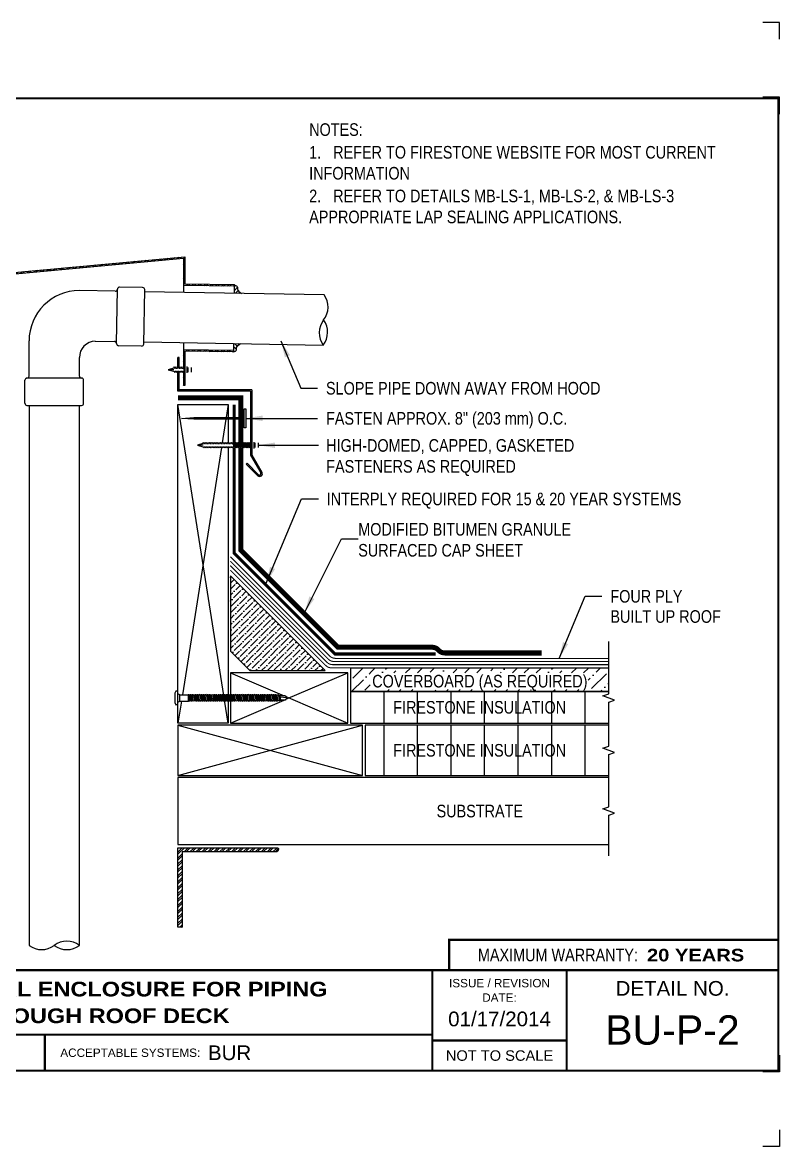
# Model space of a CAD drawing. Header units: inches. Extents: x -556 to -536, y -4.9 to 11.8.
# Drawn here: x -547.25 to -535.97, y -4.95 to 11.81 of the extents above; entities that cross this region are included whole.
import ezdxf
from ezdxf.enums import TextEntityAlignment as Align

# ---------------------------------------------------------------- set-up
doc = ezdxf.new("R2010")
doc.units = ezdxf.units.IN
doc.header["$MEASUREMENT"] = 0
doc.layers.get('0').update_dxf_attribs({"linetype": 'CONTINUOUS'})
doc.layers.get('DEFPOINTS').update_dxf_attribs({"linetype": 'CONTINUOUS'})
for name, color, linetype in [('FSBP-ACCESSORY-FIRESTONE', 7, 'CONTINUOUS'), ('FSBP-ACCESSORY-OTHER', 7, 'CONTINUOUS'), ('FSBP-ANNO-LABEL', 7, 'CONTINUOUS'), ('FSBP-ANNO-NOTE', 7, 'CONTINUOUS'), ('FSBP-COVERBOARD_CANT', 46, 'CONTINUOUS'), ('FSBP-INSULATION', 7, 'CONTINUOUS'), ('FSBP-MEMBRANE', 7, 'CONTINUOUS'), ('FSBP-SEALANTS', 1, 'CONTINUOUS'), ('FSBP-SUBSTRATE-GENERIC', 9, 'CONTINUOUS'), ('FSBP-TTLB', 7, 'CONTINUOUS'), ('FSBP-TTLB-BORDER', 7, 'CONTINUOUS'), ('FSBP-TTLB-TEXT', 7, 'CONTINUOUS'), ('FSBP-WOOD', 7, 'CONTINUOUS')]:
    doc.layers.add(name, color=color, linetype=linetype)
doc.styles.add('ARIAL', font='arial.ttf')
doc.styles.add('ARIAL_BOLD', font='')
doc.styles.add('ARIAL_NAR', font='ARIALN.TTF')
doc.styles.get('ARIAL_BOLD').set_extended_font_data('Arial Black')
doc.dimstyles.new('FSBP-LEADER', dxfattribs={"dimtxt": 0.1875, "dimasz": 0.25, "dimexe": 0.0625, "dimexo": 0.125, "dimgap": 0.125, "dimtad": 0, "dimtih": 1, "dimtoh": 1, "dimdec": 4, "dimzin": 0, "dimdsep": 46, "dimlunit": 4, "dimtxsty": 'ARIAL_NAR', "dimcen": 0.09375, "dimclrd": 256, "dimclre": 256, "dimclrt": 256, "dimadec": 0, "dimazin": 0, "dimtfac": 1, "dimtdec": 4, "dimtofl": 0, "dimtmove": 0, "dimatfit": 3, "dimfxl": 0, "dimtolj": 1, "dimtzin": 0, "dimlwd": -1, "dimlwe": -1, "dimarcsym": 0})

# ---------------------------------------------------------------- blocks, each defined once
blk = doc.blocks.new('FSBP_AP_FASTENER_01')
at = {"layer": 'FSBP-ACCESSORY-FIRESTONE'}
for p, q in [((-0.125, 0.048), (-0.094, -0.014)), ((0.094, -0.014), (0.125, 0.048)), ((-0.094, -0.014), (-0.094, -0.264)), ((-0.094, -0.014), (0.094, -0.014)), ((-0.094, -0.264), (-0.07, -0.284)), ((-0.07, -0.316), (-0.07, -0.347)), ((0.07, -0.296), (0.07, -0.327)), ((0.094, -0.014), (0.094, -0.264)), ((-0.07, -0.379), (-0.07, -0.41)), ((-0.07, -0.442), (-0.07, -0.474)), ((-0.07, -0.505), (-0.07, -0.537)), ((-0.07, -0.568), (-0.07, -0.6)), ((-0.07, -0.631), (-0.07, -0.663)), ((0.07, -0.359), (0.07, -0.39)), ((0.07, -0.422), (0.07, -0.453)), ((0.07, -0.485), (0.07, -0.517)), ((0.07, -0.548), (0.07, -0.58)), ((0.07, -0.611), (0.07, -0.643)), ((-0.07, -0.694), (-0.07, -0.726)), ((-0.07, -0.758), (-0.07, -0.789)), ((-0.07, -0.821), (-0.07, -0.852)), ((-0.07, -0.884), (-0.07, -0.915)), ((-0.07, -0.947), (-0.07, -0.979)), ((0.07, -0.674), (0.07, -0.706)), ((0.07, -0.738), (0.07, -0.769)), ((0.07, -0.801), (0.07, -0.832)), ((0.07, -0.864), (0.07, -0.895)), ((0.07, -0.927), (0.07, -0.958)), ((0.07, -0.99), (0.07, -1.022)), ((-0.07, -1.01), (-0.07, -1.042)), ((-0.07, -1.073), (-0.07, -1.105)), ((-0.07, -1.136), (-0.07, -1.168)), ((-0.07, -1.2), (-0.07, -1.231)), ((-0.07, -1.263), (-0.07, -1.294)), ((-0.07, -1.326), (-0.07, -1.357)), ((0.07, -1.053), (0.07, -1.085)), ((0.07, -1.116), (0.07, -1.148)), ((0.07, -1.179), (0.07, -1.211)), ((0.07, -1.243), (0.07, -1.274)), ((0.07, -1.306), (0.07, -1.337)), ((-0.07, -1.389), (-0.07, -1.421)), ((-0.07, -1.452), (-0.07, -1.484)), ((-0.07, -1.515), (-0.07, -1.547)), ((-0.07, -1.578), (-0.07, -1.61)), ((-0.07, -1.641), (-0.07, -1.673)), ((0.07, -1.369), (0.07, -1.4)), ((0.07, -1.432), (0.07, -1.464)), ((0.07, -1.495), (0.07, -1.527)), ((0.07, -1.558), (0.07, -1.59)), ((0.07, -1.621), (0.07, -1.653)), ((-0.07, -1.705), (-0.07, -1.736)), ((-0.07, -1.768), (-0.07, -1.799)), ((-0.07, -1.831), (-0.07, -1.862)), ((-0.07, -1.894), (-0.07, -1.926)), ((-0.07, -1.957), (-0.07, -1.989)), ((0.07, -1.685), (0.07, -1.716)), ((0.07, -1.748), (0.07, -1.779)), ((0.07, -1.811), (0.07, -1.842)), ((0.07, -1.874), (0.07, -1.906)), ((0.07, -1.937), (0.07, -1.969)), ((0.07, -2), (0.07, -2.032)), ((-0.07, -2.02), (-0.07, -2.052)), ((-0.07, -2.083), (-0.07, -2.115)), ((-0.07, -2.147), (-0.07, -2.178)), ((-0.07, -2.21), (-0.07, -2.241)), ((-0.07, -2.273), (-0.07, -2.304)), ((-0.07, -2.336), (-0.07, -2.368)), ((0.07, -2.063), (0.07, -2.095)), ((0.07, -2.126), (0.07, -2.158)), ((0.07, -2.19), (0.07, -2.221)), ((0.07, -2.253), (0.07, -2.284)), ((0.07, -2.316), (0.07, -2.347)), ((-0.07, -2.399), (-0.07, -2.431)), ((-0.07, -2.462), (-0.07, -2.494)), ((-0.07, -2.525), (-0.07, -2.557)), ((-0.07, -2.589), (-0.07, -2.62)), ((-0.07, -2.652), (-0.07, -2.683)), ((0.07, -2.379), (0.07, -2.411)), ((0.07, -2.442), (0.07, -2.474)), ((0.07, -2.505), (0.07, -2.537)), ((0.07, -2.568), (0.07, -2.6)), ((0.07, -2.632), (0.07, -2.663)), ((-0.07, -2.715), (-0.07, -2.746)), ((-0.07, -2.778), (-0.07, -2.809)), ((-0.07, -2.841), (-0.07, -2.873)), ((-0.07, -2.904), (-0.07, -2.936)), ((-0.07, -2.967), (-0.07, -2.999)), ((-0.063, -3.155), (-0.063, -3.014)), ((0, -3.202), (0.025, -3.001)), ((0.062, -3.155), (0.062, -2.996)), ((0.07, -2.695), (0.07, -2.726)), ((0.07, -2.758), (0.07, -2.789)), ((0.07, -2.821), (0.07, -2.853)), ((0.07, -2.884), (0.07, -2.916)), ((0.07, -2.947), (0.07, -2.979)), ((0, -3.202), (-0.063, -3.155)), ((0.062, -3.155), (0, -3.202))]:
    blk.add_line(p, q, dxfattribs=at)
blk.add_lwpolyline([(0.188, 0.048, 0.125), (0.203, 0.111), (0.141, 0.142), (-0.141, 0.142), (-0.203, 0.111, 0.125), (-0.188, 0.048)], format="xyb", close=True, dxfattribs=at)
for points in [[(-0.109, -0.305), (-0.07, -0.284), (0.07, -0.264), (0.109, -0.274), (0.07, -0.296), (-0.07, -0.316)], [(-0.109, -0.369), (-0.07, -0.347), (0.07, -0.327), (0.109, -0.337), (0.07, -0.359), (-0.07, -0.379)], [(-0.109, -0.432), (-0.07, -0.41), (0.07, -0.39), (0.109, -0.4), (0.07, -0.422), (-0.07, -0.442)], [(-0.109, -0.495), (-0.07, -0.474), (0.07, -0.453), (0.109, -0.464), (0.07, -0.485), (-0.07, -0.505)], [(-0.109, -0.558), (-0.07, -0.537), (0.07, -0.517), (0.109, -0.527), (0.07, -0.548), (-0.07, -0.568)], [(-0.109, -0.621), (-0.07, -0.6), (0.07, -0.58), (0.109, -0.59), (0.07, -0.611), (-0.07, -0.631)], [(-0.109, -0.684), (-0.07, -0.663), (0.07, -0.643), (0.109, -0.653), (0.07, -0.674), (-0.07, -0.694)], [(-0.109, -0.747), (-0.07, -0.726), (0.07, -0.706), (0.109, -0.716), (0.07, -0.738), (-0.07, -0.758)], [(-0.109, -0.811), (-0.07, -0.789), (0.07, -0.769), (0.109, -0.779), (0.07, -0.801), (-0.07, -0.821)], [(-0.109, -0.874), (-0.07, -0.852), (0.07, -0.832), (0.109, -0.842), (0.07, -0.864), (-0.07, -0.884)], [(-0.109, -0.937), (-0.07, -0.915), (0.07, -0.895), (0.109, -0.906), (0.07, -0.927), (-0.07, -0.947)], [(-0.109, -1), (-0.07, -0.979), (0.07, -0.958), (0.109, -0.969), (0.07, -0.99), (-0.07, -1.01)], [(-0.109, -1.063), (-0.07, -1.042), (0.07, -1.022), (0.109, -1.032), (0.07, -1.053), (-0.07, -1.073)], [(-0.109, -1.126), (-0.07, -1.105), (0.07, -1.085), (0.109, -1.095), (0.07, -1.116), (-0.07, -1.136)], [(-0.109, -1.189), (-0.07, -1.168), (0.07, -1.148), (0.109, -1.158), (0.07, -1.179), (-0.07, -1.2)], [(-0.109, -1.252), (-0.07, -1.231), (0.07, -1.211), (0.109, -1.221), (0.07, -1.243), (-0.07, -1.263)], [(-0.109, -1.316), (-0.07, -1.294), (0.07, -1.274), (0.109, -1.284), (0.07, -1.306), (-0.07, -1.326)], [(-0.109, -1.379), (-0.07, -1.357), (0.07, -1.337), (0.109, -1.347), (0.07, -1.369), (-0.07, -1.389)], [(-0.109, -1.442), (-0.07, -1.421), (0.07, -1.4), (0.109, -1.411), (0.07, -1.432), (-0.07, -1.452)], [(-0.109, -1.505), (-0.07, -1.484), (0.07, -1.464), (0.109, -1.474), (0.07, -1.495), (-0.07, -1.515)], [(-0.109, -1.568), (-0.07, -1.547), (0.07, -1.527), (0.109, -1.537), (0.07, -1.558), (-0.07, -1.578)], [(-0.109, -1.631), (-0.07, -1.61), (0.07, -1.59), (0.109, -1.6), (0.07, -1.621), (-0.07, -1.641)], [(-0.109, -1.694), (-0.07, -1.673), (0.07, -1.653), (0.109, -1.663), (0.07, -1.685), (-0.07, -1.705)], [(-0.109, -1.758), (-0.07, -1.736), (0.07, -1.716), (0.109, -1.726), (0.07, -1.748), (-0.07, -1.768)], [(-0.109, -1.821), (-0.07, -1.799), (0.07, -1.779), (0.109, -1.789), (0.07, -1.811), (-0.07, -1.831)], [(-0.109, -1.884), (-0.07, -1.862), (0.07, -1.842), (0.109, -1.853), (0.07, -1.874), (-0.07, -1.894)], [(-0.109, -1.947), (-0.07, -1.926), (0.07, -1.906), (0.109, -1.916), (0.07, -1.937), (-0.07, -1.957)], [(-0.109, -2.01), (-0.07, -1.989), (0.07, -1.969), (0.109, -1.979), (0.07, -2), (-0.07, -2.02)], [(-0.109, -2.073), (-0.07, -2.052), (0.07, -2.032), (0.109, -2.042), (0.07, -2.063), (-0.07, -2.083)], [(-0.109, -2.136), (-0.07, -2.115), (0.07, -2.095), (0.109, -2.105), (0.07, -2.126), (-0.07, -2.147)], [(-0.109, -2.199), (-0.07, -2.178), (0.07, -2.158), (0.109, -2.168), (0.07, -2.19), (-0.07, -2.21)], [(-0.109, -2.263), (-0.07, -2.241), (0.07, -2.221), (0.109, -2.231), (0.07, -2.253), (-0.07, -2.273)], [(-0.109, -2.326), (-0.07, -2.304), (0.07, -2.284), (0.109, -2.295), (0.07, -2.316), (-0.07, -2.336)], [(-0.109, -2.389), (-0.07, -2.368), (0.07, -2.347), (0.109, -2.358), (0.07, -2.379), (-0.07, -2.399)], [(-0.109, -2.452), (-0.07, -2.431), (0.07, -2.411), (0.109, -2.421), (0.07, -2.442), (-0.07, -2.462)], [(-0.109, -2.515), (-0.07, -2.494), (0.07, -2.474), (0.109, -2.484), (0.07, -2.505), (-0.07, -2.525)], [(-0.109, -2.578), (-0.07, -2.557), (0.07, -2.537), (0.109, -2.547), (0.07, -2.568), (-0.07, -2.589)], [(-0.109, -2.641), (-0.07, -2.62), (0.07, -2.6), (0.109, -2.61), (0.07, -2.632), (-0.07, -2.652)], [(-0.109, -2.705), (-0.07, -2.683), (0.07, -2.663), (0.109, -2.673), (0.07, -2.695), (-0.07, -2.715)], [(-0.109, -2.768), (-0.07, -2.746), (0.07, -2.726), (0.109, -2.736), (0.07, -2.758), (-0.07, -2.778)], [(-0.109, -2.831), (-0.07, -2.809), (0.07, -2.789), (0.109, -2.8), (0.07, -2.821), (-0.07, -2.841)], [(-0.109, -2.894), (-0.07, -2.873), (0.07, -2.853), (0.109, -2.863), (0.07, -2.884), (-0.07, -2.904)], [(-0.1, -2.956), (-0.07, -2.936), (0.07, -2.916), (0.1, -2.927), (0.07, -2.947), (-0.07, -2.967)], [(-0.085, -3.009), (-0.07, -2.999), (0.07, -2.979), (0.085, -2.985), (0.07, -2.995), (-0.07, -3.015)]]:
    blk.add_lwpolyline(points, close=True, dxfattribs=at)
blk.add_lwpolyline([(-0.094, -0.264), (0.094, -0.264)], dxfattribs=at)
blk = doc.blocks.new('FSBP_AG_FASTENER_2')
at = {"layer": 'FSBP-ACCESSORY-FIRESTONE'}
for p, q in [((0.164, 0.047), (0, 0)), ((0, 0), (0.164, -0.047)), ((0.168, 0.082), (0.164, 0.047)), ((0.188, 0.047), (0.168, 0.082)), ((0.188, 0.047), (0.211, 0.047)), ((0.215, 0.082), (0.211, 0.047)), ((0.234, 0.047), (0.215, 0.082)), ((0.234, 0.047), (0.258, 0.047)), ((0.262, 0.082), (0.258, 0.047)), ((0.281, 0.047), (0.262, 0.082)), ((0.281, 0.047), (0.305, 0.047)), ((0.309, 0.082), (0.305, 0.047)), ((0.328, 0.047), (0.309, 0.082)), ((0.328, 0.047), (0.352, 0.047)), ((0.356, 0.082), (0.352, 0.047)), ((0.375, 0.047), (0.356, 0.082)), ((0.375, 0.047), (0.398, 0.047)), ((0.403, 0.082), (0.398, 0.047)), ((0.422, 0.047), (0.403, 0.082)), ((0.422, 0.047), (0.445, 0.047)), ((0.45, 0.082), (0.445, 0.047)), ((0.469, 0.047), (0.45, 0.082)), ((0.469, 0.047), (0.492, 0.047)), ((0.496, 0.082), (0.492, 0.047)), ((0.516, 0.047), (0.496, 0.082)), ((0.516, 0.047), (0.539, 0.047)), ((0.543, 0.082), (0.539, 0.047)), ((0.562, 0.047), (0.543, 0.082)), ((0.562, 0.047), (0.586, 0.047)), ((0.59, 0.082), (0.586, 0.047)), ((0.609, 0.047), (0.59, 0.082)), ((0.609, 0.047), (0.633, 0.047)), ((0.637, 0.082), (0.633, 0.047)), ((0.656, 0.047), (0.637, 0.082)), ((0.656, 0.047), (0.68, 0.047)), ((0.684, 0.082), (0.68, 0.047)), ((0.703, 0.047), (0.684, 0.082)), ((0.703, 0.047), (0.727, 0.047)), ((0.731, 0.082), (0.727, 0.047)), ((0.75, 0.047), (0.731, 0.082)), ((0.75, 0.047), (0.773, 0.047)), ((0.778, 0.082), (0.773, 0.047)), ((0.797, 0.047), (0.778, 0.082)), ((0.797, 0.047), (0.82, 0.047)), ((0.825, 0.082), (0.82, 0.047)), ((0.844, 0.047), (0.825, 0.082)), ((0.844, 0.047), (0.867, 0.047)), ((0.871, 0.082), (0.867, 0.047)), ((0.891, 0.047), (0.871, 0.082)), ((0.891, 0.047), (0.914, 0.047)), ((0.918, 0.082), (0.914, 0.047)), ((0.938, 0.047), (0.918, 0.082)), ((0.938, 0.047), (0.961, 0.047)), ((0.965, 0.082), (0.961, 0.047)), ((0.984, 0.047), (0.965, 0.082)), ((0.984, 0.047), (1.008, 0.047)), ((1.012, 0.082), (1.008, 0.047)), ((1.031, 0.047), (1.012, 0.082)), ((1.031, 0.047), (1.055, 0.047)), ((1.059, 0.082), (1.055, 0.047)), ((1.094, -0.082), (1.059, 0.082)), ((1.078, 0.047), (1.059, 0.082)), ((1.078, 0.047), (1.059, 0.082)), ((1.098, -0.047), (1.078, 0.047)), ((1.098, -0.047), (1.078, 0.047)), ((1.078, 0.047), (1.102, 0.047)), ((1.078, 0.047), (1.102, 0.047)), ((1.106, 0.082), (1.102, 0.047)), ((1.121, -0.047), (1.102, 0.047)), ((1.121, -0.047), (1.102, 0.047)), ((1.141, -0.082), (1.106, 0.082)), ((1.125, 0.047), (1.106, 0.082)), ((1.125, 0.047), (1.106, 0.082)), ((1.145, -0.047), (1.125, 0.047)), ((1.145, -0.047), (1.125, 0.047)), ((1.125, 0.047), (1.148, 0.047)), ((1.125, 0.047), (1.148, 0.047)), ((1.153, 0.082), (1.148, 0.047)), ((1.168, -0.047), (1.148, 0.047)), ((1.168, -0.047), (1.148, 0.047)), ((1.188, -0.082), (1.153, 0.082)), ((1.172, 0.047), (1.153, 0.082)), ((1.172, 0.047), (1.153, 0.082)), ((1.192, -0.047), (1.172, 0.047)), ((1.192, -0.047), (1.172, 0.047)), ((1.172, 0.047), (1.195, 0.047)), ((1.172, 0.047), (1.195, 0.047)), ((1.2, 0.082), (1.195, 0.047)), ((1.215, -0.047), (1.195, 0.047)), ((1.215, -0.047), (1.195, 0.047)), ((1.234, -0.082), (1.2, 0.082)), ((1.219, 0.047), (1.2, 0.082)), ((1.219, 0.047), (1.2, 0.082)), ((1.239, -0.047), (1.219, 0.047)), ((1.239, -0.047), (1.219, 0.047)), ((1.219, 0.047), (1.242, 0.047)), ((1.219, 0.047), (1.242, 0.047)), ((1.246, 0.082), (1.242, 0.047)), ((1.262, -0.047), (1.242, 0.047)), ((1.262, -0.047), (1.242, 0.047)), ((1.281, -0.082), (1.246, 0.082)), ((1.266, 0.047), (1.246, 0.082)), ((1.266, 0.047), (1.246, 0.082)), ((1.286, -0.047), (1.266, 0.047)), ((1.286, -0.047), (1.266, 0.047)), ((1.266, 0.047), (1.289, 0.047)), ((1.266, 0.047), (1.289, 0.047)), ((1.293, 0.082), (1.289, 0.047)), ((1.309, -0.047), (1.289, 0.047)), ((1.309, -0.047), (1.289, 0.047)), ((1.328, -0.082), (1.293, 0.082)), ((1.312, 0.047), (1.293, 0.082)), ((1.312, 0.047), (1.293, 0.082)), ((1.332, -0.047), (1.312, 0.047)), ((1.332, -0.047), (1.312, 0.047)), ((1.312, 0.047), (1.336, 0.047)), ((1.312, 0.047), (1.336, 0.047)), ((1.34, 0.082), (1.336, 0.047)), ((1.356, -0.047), (1.336, 0.047)), ((1.356, -0.047), (1.336, 0.047)), ((1.375, -0.082), (1.34, 0.082)), ((1.359, 0.047), (1.34, 0.082)), ((1.359, 0.047), (1.34, 0.082)), ((1.379, -0.047), (1.359, 0.047)), ((1.379, -0.047), (1.359, 0.047)), ((1.359, 0.047), (1.383, 0.047)), ((1.359, 0.047), (1.383, 0.047)), ((1.387, 0.082), (1.383, 0.047)), ((1.403, -0.047), (1.383, 0.047)), ((1.403, -0.047), (1.383, 0.047)), ((1.422, -0.082), (1.387, 0.082)), ((1.406, 0.047), (1.387, 0.082)), ((1.406, 0.047), (1.387, 0.082)), ((1.426, -0.047), (1.406, 0.047)), ((1.426, -0.047), (1.406, 0.047)), ((1.406, 0.047), (1.43, 0.047)), ((1.406, 0.047), (1.43, 0.047)), ((1.434, 0.082), (1.43, 0.047)), ((1.45, -0.047), (1.43, 0.047)), ((1.45, -0.047), (1.43, 0.047)), ((1.469, -0.082), (1.434, 0.082)), ((1.453, 0.047), (1.434, 0.082)), ((1.453, 0.047), (1.434, 0.082)), ((1.473, -0.047), (1.453, 0.047)), ((1.473, -0.047), (1.453, 0.047)), ((1.453, 0.047), (1.477, 0.047)), ((1.453, 0.047), (1.477, 0.047)), ((1.481, 0.082), (1.477, 0.047)), ((1.496, -0.047), (1.477, 0.047)), ((1.496, -0.047), (1.477, 0.047)), ((1.516, -0.082), (1.481, 0.082)), ((1.5, 0.047), (1.481, 0.082)), ((1.5, 0.047), (1.481, 0.082)), ((1.52, -0.047), (1.5, 0.047)), ((1.52, -0.047), (1.5, 0.047)), ((1.5, 0.047), (1.523, 0.047)), ((1.5, 0.047), (1.523, 0.047)), ((1.528, 0.082), (1.523, 0.047)), ((1.543, -0.047), (1.523, 0.047)), ((1.543, -0.047), (1.523, 0.047)), ((1.563, -0.082), (1.528, 0.082)), ((1.547, 0.047), (1.528, 0.082)), ((1.547, 0.047), (1.528, 0.082)), ((1.567, -0.047), (1.547, 0.047)), ((1.567, -0.047), (1.547, 0.047)), ((1.547, 0.047), (1.57, 0.047)), ((1.547, 0.047), (1.57, 0.047)), ((1.575, 0.082), (1.57, 0.047)), ((1.59, -0.047), (1.57, 0.047)), ((1.59, -0.047), (1.57, 0.047)), ((1.609, -0.082), (1.575, 0.082)), ((1.594, 0.047), (1.575, 0.082)), ((1.594, 0.047), (1.575, 0.082)), ((1.614, -0.047), (1.594, 0.047)), ((1.614, -0.047), (1.594, 0.047)), ((1.594, 0.047), (1.617, 0.047)), ((1.594, 0.047), (1.617, 0.047)), ((1.621, 0.082), (1.617, 0.047)), ((1.621, 0.082), (1.617, 0.047)), ((1.625, 0.01), (1.617, 0.047)), ((1.625, 0.065), (1.621, 0.082)), ((1.625, 0.065), (1.621, 0.082)), ((1.625, 0.075), (1.621, 0.082)), ((1.625, 0.075), (1.621, 0.082)), ((0.164, -0.047), (0.184, -0.047)), ((0.184, -0.047), (0.203, -0.082)), ((0.203, -0.082), (0.207, -0.047)), ((0.207, -0.047), (0.231, -0.047)), ((0.231, -0.047), (0.25, -0.082)), ((0.25, -0.082), (0.254, -0.047)), ((0.254, -0.047), (0.278, -0.047)), ((0.278, -0.047), (0.297, -0.082)), ((0.297, -0.082), (0.301, -0.047)), ((0.301, -0.047), (0.325, -0.047)), ((0.325, -0.047), (0.344, -0.082)), ((0.344, -0.082), (0.348, -0.047)), ((0.348, -0.047), (0.371, -0.047)), ((0.371, -0.047), (0.391, -0.082)), ((0.391, -0.082), (0.395, -0.047)), ((0.395, -0.047), (0.418, -0.047)), ((0.418, -0.047), (0.438, -0.082)), ((0.438, -0.082), (0.442, -0.047)), ((0.442, -0.047), (0.465, -0.047)), ((0.465, -0.047), (0.484, -0.082)), ((0.484, -0.082), (0.489, -0.047)), ((0.489, -0.047), (0.512, -0.047)), ((0.512, -0.047), (0.531, -0.082)), ((0.531, -0.082), (0.536, -0.047)), ((0.536, -0.047), (0.559, -0.047)), ((0.559, -0.047), (0.578, -0.082)), ((0.578, -0.082), (0.582, -0.047)), ((0.582, -0.047), (0.606, -0.047)), ((0.606, -0.047), (0.625, -0.082)), ((0.625, -0.082), (0.629, -0.047)), ((0.629, -0.047), (0.653, -0.047)), ((0.653, -0.047), (0.672, -0.082)), ((0.672, -0.082), (0.676, -0.047)), ((0.676, -0.047), (0.7, -0.047)), ((0.7, -0.047), (0.719, -0.082)), ((0.719, -0.082), (0.723, -0.047)), ((0.723, -0.047), (0.746, -0.047)), ((0.746, -0.047), (0.766, -0.082)), ((0.766, -0.082), (0.77, -0.047)), ((0.77, -0.047), (0.793, -0.047)), ((0.793, -0.047), (0.813, -0.082)), ((0.813, -0.082), (0.817, -0.047)), ((0.817, -0.047), (0.84, -0.047)), ((0.84, -0.047), (0.859, -0.082)), ((0.859, -0.082), (0.864, -0.047)), ((0.864, -0.047), (0.887, -0.047)), ((0.887, -0.047), (0.906, -0.082)), ((0.906, -0.082), (0.911, -0.047)), ((0.911, -0.047), (0.934, -0.047)), ((0.934, -0.047), (0.953, -0.082)), ((0.953, -0.082), (0.957, -0.047)), ((0.957, -0.047), (0.981, -0.047)), ((0.981, -0.047), (1, -0.082)), ((1, -0.082), (1.004, -0.047)), ((1.004, -0.047), (1.028, -0.047)), ((1.028, -0.047), (1.047, -0.082)), ((1.047, -0.082), (1.051, -0.047)), ((1.051, -0.047), (1.075, -0.047)), ((1.075, -0.047), (1.094, -0.082)), ((1.094, -0.082), (1.098, -0.047)), ((1.094, -0.082), (1.098, -0.047)), ((1.098, -0.047), (1.121, -0.047)), ((1.098, -0.047), (1.121, -0.047)), ((1.121, -0.047), (1.141, -0.082)), ((1.141, -0.082), (1.145, -0.047)), ((1.141, -0.082), (1.145, -0.047)), ((1.145, -0.047), (1.168, -0.047)), ((1.145, -0.047), (1.168, -0.047)), ((1.168, -0.047), (1.188, -0.082)), ((1.188, -0.082), (1.192, -0.047)), ((1.188, -0.082), (1.192, -0.047)), ((1.192, -0.047), (1.215, -0.047)), ((1.192, -0.047), (1.215, -0.047)), ((1.215, -0.047), (1.234, -0.082)), ((1.234, -0.082), (1.239, -0.047)), ((1.234, -0.082), (1.239, -0.047)), ((1.239, -0.047), (1.262, -0.047)), ((1.239, -0.047), (1.262, -0.047)), ((1.262, -0.047), (1.281, -0.082)), ((1.281, -0.082), (1.286, -0.047)), ((1.281, -0.082), (1.286, -0.047)), ((1.286, -0.047), (1.309, -0.047)), ((1.286, -0.047), (1.309, -0.047)), ((1.309, -0.047), (1.328, -0.082)), ((1.328, -0.082), (1.332, -0.047)), ((1.328, -0.082), (1.332, -0.047)), ((1.332, -0.047), (1.356, -0.047)), ((1.332, -0.047), (1.356, -0.047)), ((1.356, -0.047), (1.375, -0.082)), ((1.375, -0.082), (1.379, -0.047)), ((1.375, -0.082), (1.379, -0.047)), ((1.379, -0.047), (1.403, -0.047)), ((1.379, -0.047), (1.403, -0.047)), ((1.403, -0.047), (1.422, -0.082)), ((1.422, -0.082), (1.426, -0.047)), ((1.422, -0.082), (1.426, -0.047)), ((1.426, -0.047), (1.45, -0.047)), ((1.426, -0.047), (1.45, -0.047)), ((1.45, -0.047), (1.469, -0.082)), ((1.469, -0.082), (1.473, -0.047)), ((1.469, -0.082), (1.473, -0.047)), ((1.473, -0.047), (1.496, -0.047)), ((1.473, -0.047), (1.496, -0.047)), ((1.496, -0.047), (1.516, -0.082)), ((1.516, -0.082), (1.52, -0.047)), ((1.516, -0.082), (1.52, -0.047)), ((1.52, -0.047), (1.543, -0.047)), ((1.52, -0.047), (1.543, -0.047)), ((1.543, -0.047), (1.563, -0.082)), ((1.563, -0.082), (1.567, -0.047)), ((1.563, -0.082), (1.567, -0.047)), ((1.567, -0.047), (1.59, -0.047)), ((1.567, -0.047), (1.59, -0.047)), ((1.59, -0.047), (1.609, -0.082)), ((1.609, -0.082), (1.614, -0.047)), ((1.609, -0.082), (1.614, -0.047)), ((1.614, -0.047), (1.625, -0.047)), ((1.614, -0.047), (1.625, -0.047))]:
    blk.add_line(p, q, dxfattribs=at)
for points in [[(0.174, 0), (0, 0)], [(1.695, -0.094), (1.695, 0.094)], [(1.719, -0.07), (1.719, 0.07)], [(1.812, 0.07), (1.812, -0.07)]]:
    blk.add_lwpolyline(points, dxfattribs=at)
blk = doc.blocks.new('TTLB-ASPHALT_2')
at = {"layer": 'DEFPOINTS', "linetype": 'Continuous', "ltscale": 1.75}
for points in [[(20.016, 13.881), (20.016, 14.131), (19.766, 14.131)], [(20.016, -2.381), (20.016, -2.631), (19.766, -2.631)]]:
    blk.add_lwpolyline(points, dxfattribs=at)
at = {"layer": 'DEFPOINTS', "color": 1}
for points in [[(20.016, 12.766), (20.016, 13.016), (19.766, 13.016)], [(20.016, -1.266), (20.016, -1.516), (19.766, -1.516)]]:
    blk.add_lwpolyline(points, dxfattribs=at)
at = {"layer": 'FSBP-TTLB', "const_width": 0.0312}
blk.add_lwpolyline([(15.09, 0), (20, 0), (20, 0.451), (15.09, 0.451)], close=True, dxfattribs=at)
for points in [[(0, 0), (0, -1.5), (20, -1.5), (20, 0), (0, 0)], [(14.84, 0), (14.84, -0.964)], [(16.841, 0), (16.841, -1.5)], [(4.825, -0.964), (14.84, -0.964)], [(14.84, -0.964), (14.84, -1.5)], [(14.84, -1.049), (16.841, -1.049)]]:
    blk.add_lwpolyline(points, dxfattribs=at)
at = {"layer": 'FSBP-TTLB-BORDER', "const_width": 0.0312}
blk.add_lwpolyline([(20, 0), (20, 13), (0, 13), (0, 0)], dxfattribs=at)
at = {"layer": 'FSBP-TTLB-TEXT', "const_width": 0.0312}
blk.add_lwpolyline([(9.062, -0.964), (9.062, -1.5)], dxfattribs=at)
at = {"layer": 'FSBP-TTLB-TEXT', "style": 'ARIAL_NAR'}
blk.add_text('MAXIMUM WARRANTY:', height=0.1875, dxfattribs=at).set_placement((17.905, 0.226), align=Align.MIDDLE_RIGHT)
at = {"layer": 'FSBP-TTLB-TEXT'}
for s, height, style, p in [('20 YEARS', 0.1875, 'ARIAL_BOLD', (18.04, 0.224)), ('ACCEPTABLE SYSTEMS:', 0.125, 'ARIAL', (9.293, -1.232))]:
    blk.add_text(s, height=height, dxfattribs=dict(at, style=style)).set_placement(p, align=Align.MIDDLE_LEFT)
at = {"layer": 'FSBP-TTLB-TEXT', "style": 'ARIAL'}
for s, height, p in [('ISSUE / REVISION', 0.125, (15.841, -0.194)), ('DETAIL NO.', 0.2188, (18.421, -0.272)), ('DATE:', 0.125, (15.841, -0.41)), ('NOT TO SCALE', 0.15625, (15.841, -1.274))]:
    blk.add_text(s, height=height, dxfattribs=at).set_placement(p, align=Align.MIDDLE_CENTER)
at = {"layer": 'FSBP-TTLB-TEXT'}
for tag, height, style, p in [('DETAIL_DESCP_LINE_1', 0.219, 'ARIAL_BOLD', (9.833, -0.283)), ('DETAIL_DESCP_LINE_2', 0.219, 'ARIAL_BOLD', (9.833, -0.681)), ('ISSUE_REV_DATE', 0.219, 'ARIAL', (15.841, -0.728)), ('DETAIL_NUMBER', 0.438, 'ARIAL', (18.419, -0.893))]:
    blk.add_attdef(tag, text='', height=height, dxfattribs=dict(at, style=style)).set_placement(p, align=Align.MIDDLE_CENTER)
at = {"layer": 'FSBP-TTLB-TEXT', "style": 'ARIAL'}
blk.add_attdef('ACCPT_SYSTEMS', text='', height=0.219, dxfattribs=at).set_placement((11.494, -1.232), align=Align.MIDDLE_LEFT)
blk = doc.blocks.new('FSBP_HOT-DIPPED-NAIL')
at = {"layer": 'FSBP-ACCESSORY-OTHER'}
blk.add_lwpolyline([(0, 0.1875), (0, -0.1875), (-0.03125, -0.1875), (-0.03125, 0.1875)], close=True, dxfattribs=at)
blk.add_lwpolyline([(0, 0.015625), (1, 0.015625), (1.25, 0), (1, -0.015625), (0, -0.015625)], dxfattribs=at)

msp = doc.modelspace()

# ---------------------------------------------------------------- hatches: boundary and pattern name
at = {"layer": 'FSBP-ACCESSORY-OTHER'}
h = msp.add_hatch(dxfattribs=at)
h.set_pattern_fill('STEEL', color=256, scale=0.5, style=0)
h.set_pattern_definition([(45, (-584.86367, 136.45023), (-0.044194174, 0.044194174), []), (45, (-584.86367, 136.48148), (-0.044194174, 0.044194174), [])])
h.paths.add_polyline_path([(-548.521, 6.315), (-547.437, 6.315), (-547.437, 6.597), (-547.439, 6.593), (-547.441, 6.611), (-547.453, 6.611), (-547.457, 6.602), (-547.457, 6.335), (-548.541, 6.335), (-548.541, 5.546), (-548.539, 5.549), (-548.537, 5.531), (-548.525, 5.531), (-548.521, 5.54)])
h.paths.add_polyline_path([(-547.437, 6.815), (-547.457, 6.815), (-547.457, 6.657), (-547.454, 6.657), (-547.445, 6.675), (-547.443, 6.657), (-547.437, 6.657)], flags=17)
h.paths.add_polyline_path([(-547.52, 6.611), (-547.523, 6.611), (-547.533, 6.593), (-547.535, 6.611), (-547.54, 6.611), (-547.54, 6.523), (-547.54, 6.398), (-547.52, 6.398)], flags=16)
h.paths.add_polyline_path([(-547.52, 8.049), (-544.854, 8.299), (-544.854, 7.892), (-544.093, 7.879), (-544.092, 7.899), (-544.833, 7.912), (-544.833, 8.319), (-547.54, 8.069), (-547.54, 6.672), (-547.539, 6.675), (-547.536, 6.657), (-547.525, 6.657), (-547.52, 6.666)])
h.paths.add_polyline_path([(-544.11, 6.92), (-544.854, 6.933), (-544.854, 6.666), (-544.849, 6.657), (-544.837, 6.657), (-544.835, 6.675), (-544.833, 6.672), (-544.833, 6.745), (-544.833, 6.912), (-544.11, 6.899)], flags=17)
h.paths.add_polyline_path([(-544.833, 6.611), (-544.839, 6.611), (-544.841, 6.593), (-544.851, 6.611), (-544.854, 6.611), (-544.854, 6.398), (-544.833, 6.398)], flags=17)
h.paths.add_polyline_path([(-543.833, 6.335), (-544.916, 6.335), (-544.916, 6.602), (-544.921, 6.611), (-544.933, 6.611), (-544.935, 6.593), (-544.937, 6.597), (-544.937, 6.315), (-543.853, 6.315), (-543.853, 5.54), (-543.848, 5.531), (-543.836, 5.531), (-543.834, 5.549), (-543.833, 5.546), (-543.833, 5.619)])
h.paths.add_polyline_path([(-544.916, 6.815), (-544.937, 6.815), (-544.937, 6.657), (-544.931, 6.657), (-544.929, 6.675), (-544.919, 6.657), (-544.916, 6.657)], flags=17)
h.paths.add_polyline_path([(-543.833, 5.365), (-543.833, 5.485), (-543.838, 5.485), (-543.84, 5.467), (-543.85, 5.485), (-543.853, 5.485), (-543.853, 5.36), (-543.702, 5.098, -0.834583), (-543.733, 5.068), (-543.905, 5.24), (-543.919, 5.226), (-543.747, 5.053, 0.816026), (-543.683, 5.106)])
h.paths.add_polyline_path([(-548.521, 5.485), (-548.524, 5.485), (-548.533, 5.467), (-548.535, 5.485), (-548.541, 5.485), (-548.541, 5.397), (-548.541, 5.365), (-548.691, 5.106, 0.816026), (-548.627, 5.053), (-548.454, 5.226), (-548.469, 5.24), (-548.641, 5.068, -0.834583), (-548.672, 5.098), (-548.521, 5.36)])
h = msp.add_hatch(dxfattribs=at)
h.set_pattern_fill('STEEL', color=256, scale=0.5, style=0)
h.set_pattern_definition([(45, (-650.7786, -2.840925), (-0.044194174, 0.044194174), []), (45, (-650.7786, -2.809675), (-0.044194174, 0.044194174), [])])
h.paths.add_polyline_path([(-543.478, -0.556, 0.414214), (-543.437, -0.515, 0.414214), (-543.458, -0.494), (-544.937, -0.494), (-544.937, -1.68), (-544.874, -1.68), (-544.874, -0.556)])
at = {"layer": 'FSBP-COVERBOARD_CANT'}
h = msp.add_hatch(dxfattribs=at)
h.set_pattern_fill('ANSI36', color=256, scale=0.5, style=0)
h.set_pattern_definition([(45, (-658.062385, 38.29922), (0.03314563, 0.121533978), [0.15625, -0.03125, 0, -0.03125])])
h.paths.add_polyline_path([(-544.155, 3.561), (-544.155, 2.436), (-543.866, 2.147), (-542.741, 2.147)])
h = msp.add_hatch(dxfattribs=at)
h.set_pattern_fill('ANSI36', color=256, style=0)
h.set_pattern_definition([(45, (-584.86367, 136.45023), (0.06629126, 0.24306796), [0.3125, -0.0625, 0, -0.0625])])
h.paths.add_polyline_path([(-538.513, 2.185), (-542.363, 2.188), (-542.363, 1.834), (-538.513, 1.834)])
h.paths.add_polyline_path([(-550.01, 2.188), (-553.861, 2.188), (-553.861, 1.834), (-550.01, 1.834)])
h.paths.add_polyline_path([(-542.072, 1.864), (-538.819, 1.864), (-538.819, 2.112), (-542.072, 2.112)], flags=16)
h.paths.add_polyline_path([(-553.547, 1.874), (-550.319, 1.864), (-550.319, 2.115), (-553.547, 2.115)], flags=16)
at = {"layer": 'FSBP-INSULATION'}
h = msp.add_hatch(dxfattribs=at)
h.set_pattern_fill('LINE', color=256, scale=4, angle=90, style=0)
h.set_pattern_definition([(90, (-584.86367, 136.07545), (-0.5, 3e-17), [])])
h.paths.add_polyline_path([(-538.513, 0.897), (-538.427, 0.928), (-538.599, 0.99), (-538.513, 1.022), (-538.513, 1.334), (-542.144, 1.334), (-542.144, 0.584), (-538.513, 0.584)])
h.paths.add_polyline_path([(-538.513, 1.578), (-538.513, 1.678), (-538.427, 1.709), (-538.599, 1.772), (-538.513, 1.803), (-538.513, 1.834), (-542.363, 1.834), (-542.363, 1.365), (-538.513, 1.365)])
h.paths.add_polyline_path([(-550.01, 1.834), (-553.861, 1.834), (-553.861, 1.803), (-553.775, 1.772), (-553.946, 1.709), (-553.861, 1.678), (-553.861, 1.365), (-550.01, 1.365)])
h.paths.add_polyline_path([(-550.229, 1.334), (-553.861, 1.334), (-553.861, 1.022), (-553.775, 0.99), (-553.946, 0.928), (-553.861, 0.897), (-553.861, 0.584), (-550.229, 0.584)])
h.paths.add_polyline_path([(-541.776, 0.814), (-539.101, 0.814), (-539.101, 1.105), (-541.776, 1.105)], flags=24)
h.paths.add_polyline_path([(-541.776, 1.454), (-539.101, 1.454), (-539.101, 1.745), (-541.776, 1.745)], flags=24)
h.paths.add_polyline_path([(-553.273, 1.454), (-550.598, 1.454), (-550.598, 1.745), (-553.273, 1.745)], flags=24)
h.paths.add_polyline_path([(-553.273, 0.814), (-550.598, 0.814), (-550.598, 1.105), (-553.273, 1.105)], flags=24)
at = {"layer": 'FSBP-SEALANTS', "linetype": 'Continuous'}
h = msp.add_hatch(dxfattribs=at)
h.set_pattern_fill('ANSI31', color=256, scale=0.333333, angle=-1, style=0)
h.set_pattern_definition([(44, (-237.61365, 93.636024), (-0.028944099, 0.0299724917), [])])
edge = h.paths.add_edge_path()
edge.add_spline(control_points=[(-543.991, 7.772), (-544.017, 7.789), (-544.053, 7.813), (-544.04, 7.877), (-544.072, 7.891), (-544.092, 7.899)], knot_values=[0, 0, 0, 0, 0.163842, 0.227091, 0.341338, 0.341338, 0.341338, 0.341338], degree=3, periodic=0)
edge.add_line((-544.092, 7.899), (-544.095, 7.774))
edge.add_line((-544.095, 7.774), (-543.991, 7.772))
h = msp.add_hatch(dxfattribs=at)
h.set_pattern_fill('ANSI31', color=256, scale=0.333333, angle=-1, style=0)
h.set_pattern_definition([(314, (-240.80997, -89.481027), (-0.0299724917, -0.028944099), [])])
edge = h.paths.add_edge_path()
edge.add_spline(control_points=[(-544.004, 7.023), (-544.031, 7.007), (-544.068, 6.984), (-544.057, 6.92), (-544.089, 6.907), (-544.11, 6.899)], knot_values=[0, 0, 0, 0, 0.163842, 0.227091, 0.341338, 0.341338, 0.341338, 0.341338], degree=3, periodic=0)
edge.add_line((-544.11, 6.899), (-544.108, 7.024))
edge.add_line((-544.108, 7.024), (-544.004, 7.023))

# ---------------------------------------------------------------- linework, layer by layer
at = {"layer": 'FSBP-ACCESSORY-OTHER'}
for p, q in [((-547.54, 8.069), (-544.833, 8.319)), ((-547.52, 8.049), (-544.854, 8.299)), ((-544.854, 8.299), (-544.854, 7.788)), ((-544.833, 8.319), (-544.833, 7.912)), ((-544.093, 7.879), (-544.852, 7.892)), ((-544.092, 7.899), (-544.833, 7.912)), ((-544.095, 7.774), (-544.092, 7.899)), ((-545.87, 7.805), (-546.406, 7.815)), ((-545.852, 7.024), (-545.838, 7.836)), ((-545.463, 7.861), (-545.806, 7.867)), ((-545.446, 7.017), (-545.432, 7.829)), ((-542.757, 7.751), (-545.433, 7.798)), ((-547.156, 6.54), (-547.156, 7.065)), ((-546.169, 7.06), (-545.883, 7.055)), ((-545.446, 7.048), (-542.77, 7.001)), ((-545.478, 6.986), (-545.822, 6.992)), ((-544.854, 7.037), (-544.854, 6.666)), ((-544.11, 6.92), (-544.854, 6.933)), ((-544.833, 6.912), (-544.833, 6.398)), ((-544.11, 6.899), (-544.833, 6.912)), ((-544.108, 7.024), (-544.11, 6.899)), ((-546.406, 6.54), (-546.406, 6.815)), ((-544.937, 6.657), (-544.937, 6.815)), ((-544.916, 6.815), (-544.937, 6.815)), ((-544.916, 6.657), (-544.916, 6.815)), ((-545.001, 6.657), (-545.083, 6.634)), ((-545.083, 6.634), (-545.001, 6.611)), ((-544.999, 6.675), (-545.001, 6.657)), ((-545.001, 6.611), (-544.991, 6.611)), ((-544.99, 6.657), (-544.999, 6.675)), ((-544.991, 6.611), (-544.982, 6.593)), ((-544.99, 6.657), (-544.978, 6.657)), ((-544.982, 6.593), (-544.98, 6.611)), ((-544.98, 6.611), (-544.968, 6.611)), ((-544.976, 6.675), (-544.978, 6.657)), ((-544.966, 6.657), (-544.976, 6.675)), ((-544.968, 6.611), (-544.958, 6.593)), ((-544.966, 6.657), (-544.954, 6.657)), ((-544.958, 6.593), (-544.956, 6.611)), ((-544.956, 6.611), (-544.944, 6.611)), ((-544.952, 6.675), (-544.954, 6.657)), ((-544.943, 6.657), (-544.952, 6.675)), ((-544.944, 6.611), (-544.935, 6.593)), ((-544.943, 6.657), (-544.931, 6.657)), ((-544.937, 6.315), (-544.937, 6.597)), ((-544.935, 6.593), (-544.933, 6.611)), ((-544.933, 6.611), (-544.921, 6.611)), ((-544.929, 6.675), (-544.931, 6.657)), ((-544.919, 6.657), (-544.929, 6.675)), ((-544.921, 6.611), (-544.911, 6.593)), ((-544.919, 6.657), (-544.907, 6.657)), ((-544.916, 6.335), (-544.916, 6.602)), ((-544.911, 6.593), (-544.909, 6.611)), ((-544.909, 6.611), (-544.898, 6.611)), ((-544.905, 6.675), (-544.907, 6.657)), ((-544.896, 6.657), (-544.905, 6.675)), ((-544.898, 6.611), (-544.888, 6.593)), ((-544.896, 6.657), (-544.884, 6.657)), ((-544.888, 6.593), (-544.886, 6.611)), ((-544.886, 6.611), (-544.874, 6.611)), ((-544.882, 6.675), (-544.884, 6.657)), ((-544.872, 6.657), (-544.882, 6.675)), ((-544.874, 6.611), (-544.864, 6.593)), ((-544.872, 6.657), (-544.861, 6.657)), ((-544.864, 6.593), (-544.862, 6.611)), ((-544.862, 6.611), (-544.851, 6.611)), ((-544.858, 6.675), (-544.861, 6.657)), ((-544.849, 6.657), (-544.858, 6.675)), ((-544.854, 6.611), (-544.854, 6.398)), ((-544.851, 6.611), (-544.841, 6.593)), ((-544.839, 6.611), (-544.849, 6.657)), ((-544.849, 6.657), (-544.837, 6.657)), ((-544.849, 6.657), (-544.837, 6.657)), ((-544.841, 6.593), (-544.839, 6.611)), ((-544.839, 6.611), (-544.833, 6.611)), ((-544.839, 6.611), (-544.833, 6.611)), ((-544.835, 6.675), (-544.837, 6.657)), ((-544.835, 6.675), (-544.837, 6.657)), ((-544.833, 6.639), (-544.837, 6.657)), ((-544.833, 6.639), (-544.837, 6.657)), ((-544.833, 6.667), (-544.835, 6.675)), ((-544.833, 6.667), (-544.835, 6.675)), ((-544.833, 6.672), (-544.835, 6.675)), ((-544.833, 6.672), (-544.835, 6.675)), ((-547.218, 6.134), (-547.218, 6.477)), ((-546.374, 6.509), (-547.187, 6.509)), ((-546.343, 6.134), (-546.343, 6.477)), ((-544.833, 6.398), (-544.854, 6.398)), ((-543.853, 6.315), (-544.937, 6.315)), ((-543.833, 6.335), (-544.916, 6.335)), ((-543.853, 6.315), (-543.853, 5.54)), ((-543.833, 6.335), (-543.833, 5.365)), ((-547.187, 6.102), (-546.374, 6.102)), ((-547.156, 6.102), (-547.156, -1.951)), ((-546.406, -1.951), (-546.406, 6.102)), ((-543.853, 5.485), (-543.853, 5.36)), ((-543.833, 5.365), (-543.684, 5.108)), ((-543.919, 5.226), (-543.905, 5.24)), ((-543.747, 5.053), (-543.919, 5.226)), ((-543.733, 5.068), (-543.905, 5.24)), ((-543.853, 5.36), (-543.702, 5.098))]:
    msp.add_line(p, q, dxfattribs=at)
for points in [[(-544.996, 6.634), (-545.083, 6.634)], [(-544.798, 6.587), (-544.798, 6.681)], [(-544.786, 6.599), (-544.786, 6.669)], [(-544.74, 6.669), (-544.74, 6.599)]]:
    msp.add_lwpolyline(points, dxfattribs=at)
msp.add_lwpolyline([(-543.478, -0.556), (-544.874, -0.556), (-544.874, -1.68), (-544.937, -1.68), (-544.937, -0.494), (-543.458, -0.494, -0.414214), (-543.437, -0.515, -0.414214)], format="xyb", close=True, dxfattribs=at)
for centre, radius, start, end in [((-546.406, 7.065), 0.75, 90, 180), ((-545.869, 7.837), 0.0312, 269, 359), ((-545.807, 7.835), 0.0312, 89, 179), ((-545.463, 7.829), 0.0312, 359, 89), ((-543.01, 7.568), 0.312, 322.1301, 35.8699), ((-542.517, 7.184), 0.313, 142.1301, 215.8699), ((-543.017, 7.193), 0.312, 322.1301, 35.8699), ((-546.163, 6.818), 0.242, 91.3156, 180.7923), ((-545.884, 7.024), 0.0312, 359, 89), ((-545.821, 7.023), 0.0312, 179, 269), ((-545.477, 7.017), 0.0312, 269, 359), ((-547.187, 6.54), 0.0312, 270, 0), ((-546.374, 6.54), 0.0312, 180, 270), ((-547.187, 6.477), 0.0312, 90, 180), ((-546.374, 6.477), 0.0312, 0, 90), ((-547.187, 6.134), 0.0312, 180, 270), ((-546.374, 6.134), 0.0312, 270, 0), ((-543.72, 5.086), 0.0424, 231.0814, 32.0573), ((-543.72, 5.086), 0.0218, 233.4747, 32.8659), ((-546.968, -1.701), 0.312, 233.1301, 306.8699), ((-546.593, -2.201), 0.313, 53.1301, 126.8699), ((-546.593, -1.701), 0.312, 233.1301, 306.8699)]:
    msp.add_arc(centre, radius, start, end, dxfattribs=at)
at = {"layer": 'FSBP-COVERBOARD_CANT'}
for p, q in [((-542.363, 2.188), (-542.363, 1.834)), ((-542.363, 2.188), (-538.513, 2.185)), ((-542.363, 1.834), (-538.513, 1.834))]:
    msp.add_line(p, q, dxfattribs=at)
msp.add_lwpolyline([(-544.155, 2.436), (-543.866, 2.147), (-542.741, 2.147), (-544.155, 3.561)], close=True, dxfattribs=at)
at = {"layer": 'FSBP-INSULATION', "linetype": 'Continuous'}
for points in [[(-538.513, 1.365), (-538.513, 1.678), (-538.427, 1.709), (-538.599, 1.772), (-538.513, 1.803), (-538.513, 2.58)], [(-538.513, 1.834), (-542.363, 1.834), (-542.363, 1.365), (-538.513, 1.365)], [(-538.513, 0.584), (-538.513, 0.897), (-538.427, 0.928), (-538.599, 0.99), (-538.513, 1.022), (-538.513, 1.578)], [(-538.513, 1.334), (-542.144, 1.334), (-542.144, 0.584), (-538.513, 0.584)]]:
    msp.add_lwpolyline(points, dxfattribs=at)
at = {"layer": 'FSBP-MEMBRANE'}
for points, const_width in [([(-544.937, 6.215), (-543.998, 6.215), (-543.998, 5.92)], 0.075), ([(-544.099, 5.92), (-544.099, 6.115)], 0.045), ([(-544.099, 5.549), (-544.099, 5.897)], 0.045), ([(-543.998, 5.897), (-543.998, 5.549)], 0.075), ([(-541.094, 2.395), (-542.594, 2.395), (-544.099, 3.9), (-544.099, 5.467)], 0.045)]:
    msp.add_lwpolyline(points, dxfattribs=dict(at, const_width=const_width))
for points, const_width in [([(-543.998, 5.467), (-543.998, 3.942), (-542.552, 2.495), (-541.145, 2.495, -0.198912), (-541.057, 2.459), (-541.045, 2.446, 0.198912), (-540.956, 2.41), (-539.513, 2.41)], 0.075), ([(-538.513, 2.33), (-542.587, 2.33, -0.198912), (-542.676, 2.367), (-544.155, 3.846)], 0.0156), ([(-538.513, 2.283), (-542.607, 2.283, -0.198912), (-542.695, 2.319), (-544.155, 3.779)], 0.0156), ([(-538.513, 2.236), (-542.626, 2.236, -0.198912), (-542.715, 2.272), (-544.155, 3.713)], 0.0156), ([(-538.513, 2.188), (-542.646, 2.188, -0.198912), (-542.734, 2.225), (-544.155, 3.645)], 0.0156)]:
    msp.add_lwpolyline(points, format="xyb", dxfattribs=dict(at, const_width=const_width))
at = {"layer": 'FSBP-SEALANTS', "linetype": 'Continuous'}
for points in [[(-544.092, 7.899), (-544.047, 7.865), (-544.046, 7.833), (-543.991, 7.772)], [(-544.11, 6.899), (-544.063, 6.932), (-544.061, 6.964), (-544.004, 7.023)]]:
    msp.add_spline(points, degree=3, dxfattribs=at)
at = {"layer": 'FSBP-SUBSTRATE-GENERIC'}
for points in [[(-538.513, 0.553), (-544.937, 0.553), (-544.937, -0.447), (-538.513, -0.447)], [(-538.513, -0.614), (-538.513, -0.01), (-538.427, 0.022), (-538.599, 0.084), (-538.513, 0.115), (-538.513, 0.584)]]:
    msp.add_lwpolyline(points, dxfattribs=at)
at = {"layer": 'FSBP-WOOD', "linetype": 'Continuous'}
for p, q in [((-544.252, 1.776), (-544.937, 6.115)), ((-544.187, 6.115), (-544.218, 5.92)), ((-544.221, 5.897), (-544.277, 5.544)), ((-544.288, 5.472), (-544.87, 1.787)), ((-544.885, 1.694), (-544.937, 1.365)), ((-544.187, 1.365), (-544.24, 1.705))]:
    msp.add_line(p, q, dxfattribs=at)
at = {"layer": 'FSBP-WOOD'}
for p, q in [((-544.155, 2.115), (-543.353, 1.772)), ((-543.327, 1.72), (-542.405, 2.115)), ((-544.155, 1.365), (-543.353, 1.709)), ((-543.327, 1.761), (-542.405, 1.365)), ((-544.937, 1.334), (-542.186, 0.584)), ((-544.937, 0.584), (-542.186, 1.334))]:
    msp.add_line(p, q, dxfattribs=at)
at = {"layer": 'FSBP-WOOD', "linetype": 'Continuous'}
for points in [[(-544.187, 1.704), (-544.187, 1.365), (-544.937, 1.365), (-544.937, 6.115), (-544.187, 6.115), (-544.187, 6.115), (-544.187, 5.92)], [(-544.187, 5.897), (-544.187, 5.542)], [(-544.187, 5.485), (-544.187, 1.776)]]:
    msp.add_lwpolyline(points, dxfattribs=at)
at = {"layer": 'FSBP-WOOD'}
for points in [[(-544.155, 2.115), (-544.155, 1.776)], [(-544.155, 1.705), (-544.155, 1.365), (-542.405, 1.365), (-542.405, 2.115), (-544.155, 2.115)], [(-544.937, 1.334), (-544.937, 0.584), (-542.186, 0.584), (-542.186, 1.334), (-544.937, 1.334)]]:
    msp.add_lwpolyline(points, dxfattribs=at)

# ---------------------------------------------------------------- block references
msp.add_blockref('TTLB-ASPHALT_2', (-555.983, -2.319)).add_auto_attribs({'DETAIL_DESCP_LINE_1': 'SHEET METAL ENCLOSURE FOR PIPING', 'DETAIL_DESCP_LINE_2': 'THROUGH ROOF DECK', 'ACCPT_SYSTEMS': 'BUR', 'ISSUE_REV_DATE': '01/17/2014', 'DETAIL_NUMBER': 'BU-P-2'})
at = {"xscale": 0.75, "yscale": 0.75, "zscale": 0.75, "rotation": 180}
msp.add_blockref('FSBP_HOT-DIPPED-NAIL', (-543.948, 5.909), dxfattribs=at)
at = {"xscale": 0.5, "yscale": 0.5, "zscale": 0.5}
msp.add_blockref('FSBP_AG_FASTENER_2', (-544.645, 5.508), dxfattribs=at)
at = {"layer": 'FSBP-ACCESSORY-FIRESTONE', "xscale": 0.5, "yscale": 0.5, "zscale": 0.5, "rotation": 90}
msp.add_blockref('FSBP_AP_FASTENER_01', (-544.913, 1.74), dxfattribs=at)

# ---------------------------------------------------------------- texts
at = {"layer": 'FSBP-ANNO-LABEL', "style": 'ARIAL_NAR'}
for s, p in [('SLOPE PIPE DOWN AWAY FROM HOOD', (-542.729, 6.358)), ('FASTEN APPROX. 8" (203 mm) O.C.', (-542.729, 5.909)), ('INTERPLY REQUIRED FOR 15 & 20 YEAR SYSTEMS', (-542.718, 4.707)), ('FOUR PLY', (-538.489, 3.255)), ('BUILT UP ROOF', (-538.489, 2.954))]:
    msp.add_text(s, height=0.1875, dxfattribs=at).set_placement(p, align=Align.MIDDLE_LEFT)
for s, p in [('COVERBOARD (AS REQUIRED)', (-540.435, 1.99)), ('FIRESTONE INSULATION', (-540.438, 1.6)), ('FIRESTONE INSULATION', (-540.438, 0.959)), ('SUBSTRATE', (-540.436, 0.053))]:
    msp.add_text(s, height=0.1875, dxfattribs=at).set_placement(p, align=Align.MIDDLE_CENTER)
at = {"layer": 'FSBP-ANNO-LABEL', "char_height": 0.1875, "attachment_point": 1, "style": 'ARIAL_NAR'}
for s, width, insert in [('HIGH-DOMED, CAPPED, GASKETED FASTENERS AS REQUIRED', 3.69367, (-542.726, 5.599)), ('MODIFIED BITUMEN GRANULE\\PSURFACED CAP SHEET', 3.39791, (-542.248, 4.348))]:
    msp.add_mtext_dynamic_manual_height_columns(s, width=width, gutter_width=5, heights=[0], dxfattribs=dict(at, insert=insert))
at = {"layer": 'FSBP-ANNO-NOTE', "insert": (-542.98, 10.309), "char_height": 0.1875, "attachment_point": 1, "style": 'ARIAL_NAR'}
msp.add_mtext_dynamic_manual_height_columns('NOTES:\\P{\\H0.083333x;\\P\\pi-0.375,l0.375;}1.   REFER TO FIRESTONE WEBSITE FOR MOST CURRENT INFORMATION\\P\\pi0,l0;{\\H0.083333x;\\P\\pi-0.375,l0.375;}2.   REFER TO DETAILS MB-LS-1, MB-LS-2, & MB-LS-3 APPROPRIATE LAP SEALING APPLICATIONS.', width=6.60726, gutter_width=5, heights=[0], dxfattribs=at)

# ---------------------------------------------------------------- leaders
at = {"layer": 'FSBP-ANNO-LABEL'}
for points in [[(-543.401, 7.065), (-543.104, 6.358), (-542.854, 6.358)], [(-543.924, 5.909), (-542.854, 5.909)], [(-543.739, 5.508), (-542.843, 5.508)], [(-543.622, 3.449), (-543.093, 4.707), (-542.843, 4.707)], [(-543.051, 3.011), (-542.498, 4.112), (-542.248, 4.112)], [(-539.254, 2.327), (-538.864, 3.255), (-538.614, 3.255)]]:
    msp.add_leader(points, dimstyle='FSBP-LEADER', dxfattribs=at)

doc.saveas('drawing.dxf')
